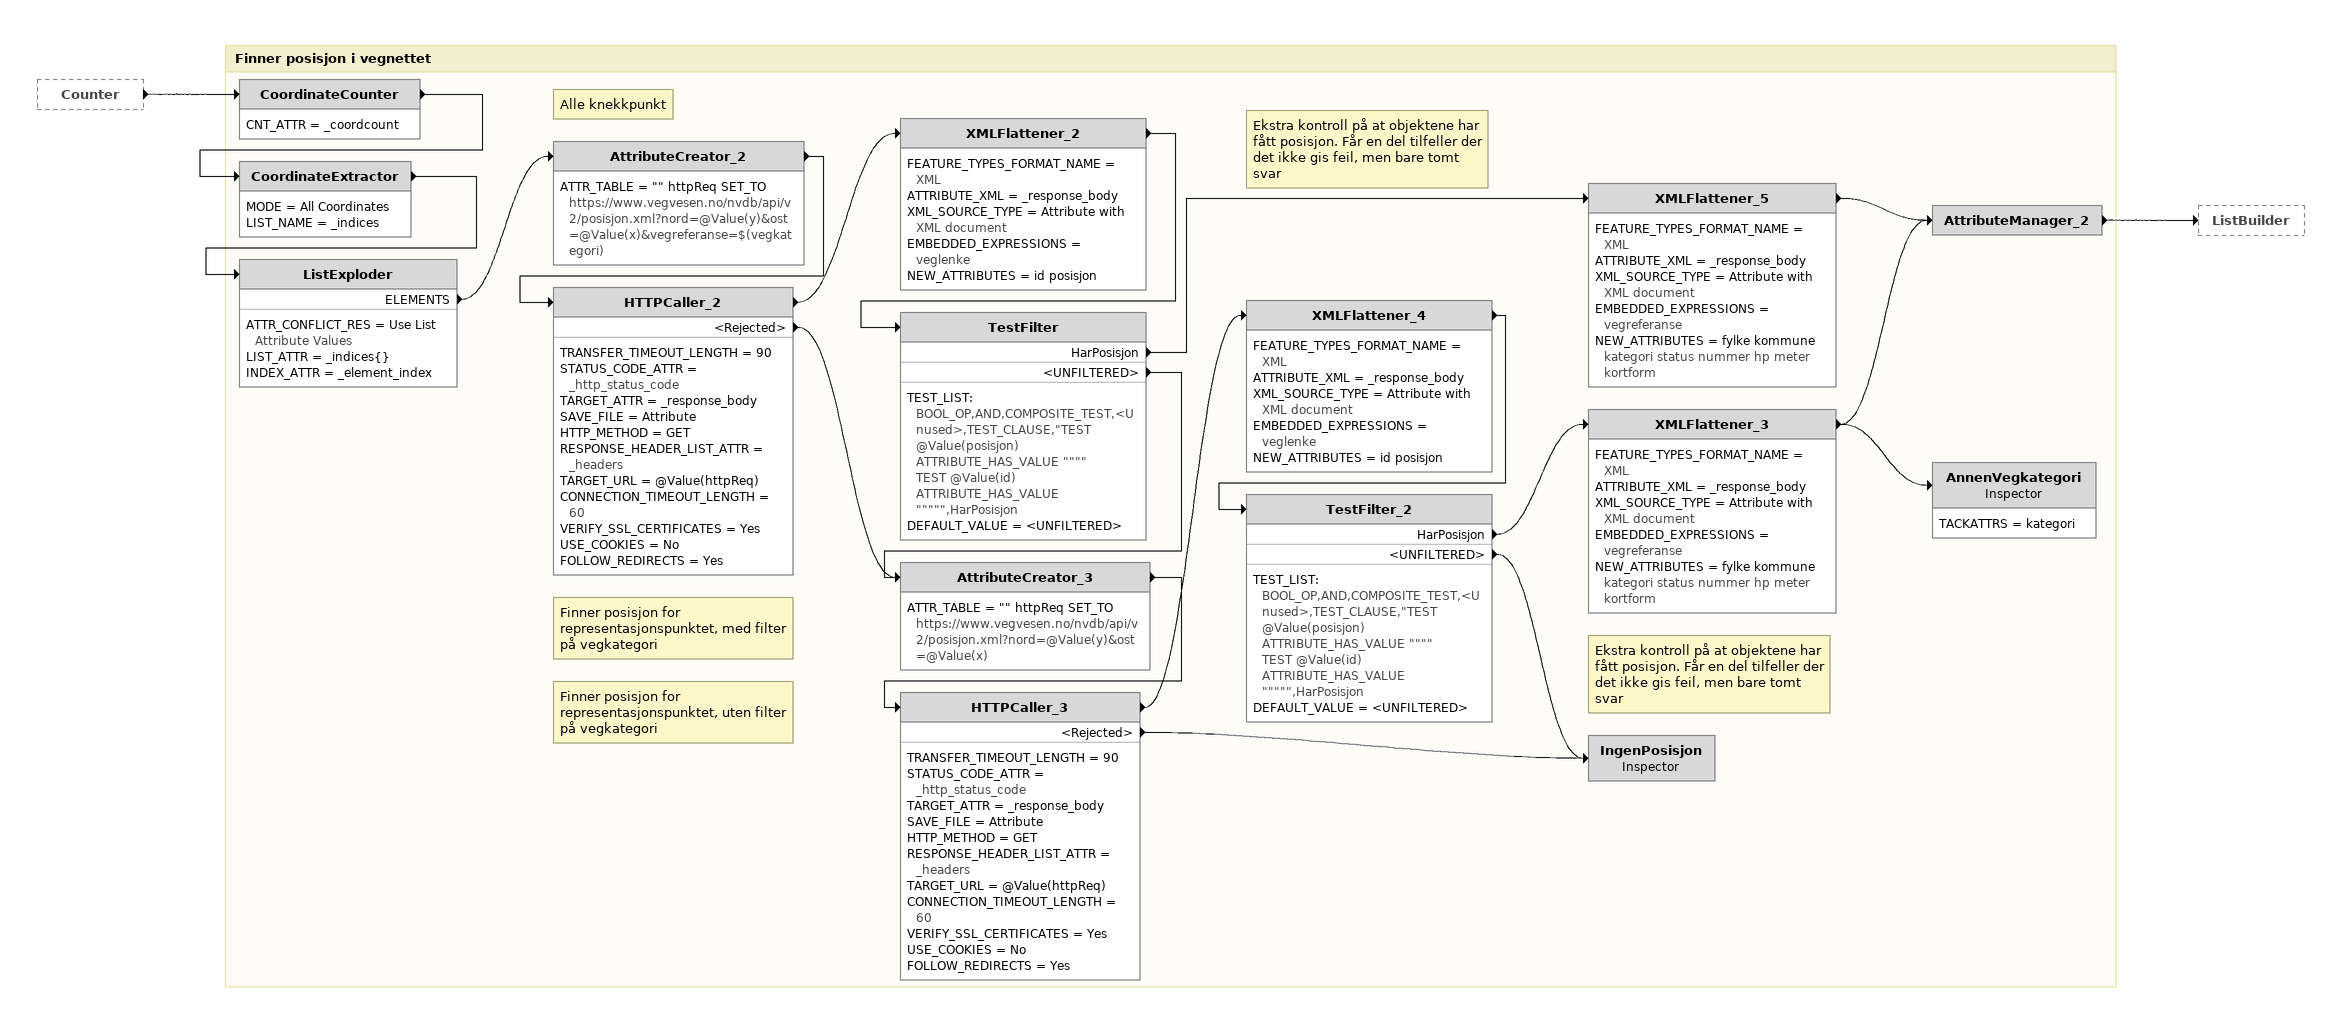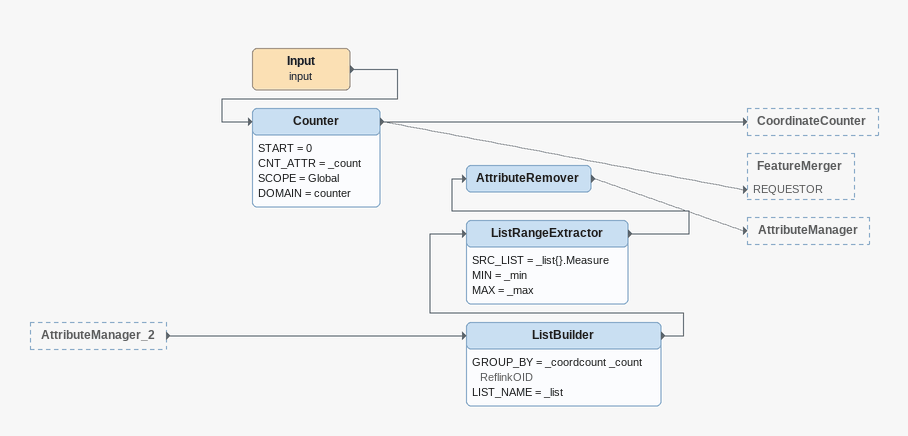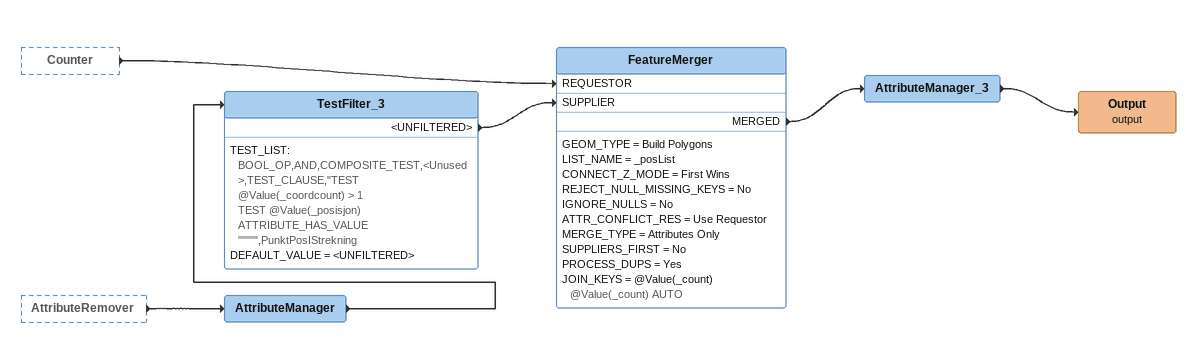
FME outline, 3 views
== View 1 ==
Counter [outside]
    -> CoordinateCounter

Bookmark: Finner posisjon i vegnettet
CoordinateCounter
    CNT_ATTR = _coordcount
    -> CoordinateExtractor
Note: Alle knekkpunkt
CoordinateExtractor
    MODE = All Coordinates
    LIST_NAME = _indices
    -> ListExploder
ListExploder
    ATTR_CONFLICT_RES = Use List Attribute Values
    LIST_ATTR = _indices{}
    INDEX_ATTR = _element_index
    ELEMENTS -> AttributeCreator_2
AttributeCreator_2
    ATTR_TABLE = "" httpReq SET_TO https://www.vegvesen.no/nvdb/api/v2/posisjon.xml?nord=@Value(y)&ost=@Value(x)&vegreferanse=$(vegkategori)
    -> HTTPCaller_2
Note: Finner posisjon for representasjonspunktet, med filter på vegkategori
HTTPCaller_2
    TRANSFER_TIMEOUT_LENGTH = 90
    STATUS_CODE_ATTR = _http_status_code
    TARGET_ATTR = _response_body
    SAVE_FILE = Attribute
    HTTP_METHOD = GET
    RESPONSE_HEADER_LIST_ATTR = _headers
    TARGET_URL = @Value(httpReq)
    CONNECTION_TIMEOUT_LENGTH = 60
    VERIFY_SSL_CERTIFICATES = Yes
    USE_COOKIES = No
    FOLLOW_REDIRECTS = Yes
    -> XMLFlattener_2
    <Rejected> -> AttributeCreator_3
XMLFlattener_2
    FEATURE_TYPES_FORMAT_NAME = XML
    ATTRIBUTE_XML = _response_body
    XML_SOURCE_TYPE = Attribute with XML document
    EMBEDDED_EXPRESSIONS = veglenke
    NEW_ATTRIBUTES = id posisjon
    -> TestFilter
Note: Ekstra kontroll på at objektene har fått posisjon. Får en del tilfeller der det ikke gis feil, men bare tomt svar
TestFilter
    TEST_LIST:
      BOOL_OP,AND,COMPOSITE_TEST,<Unused>,TEST_CLAUSE,"TEST @Value(posisjon) ATTRIBUTE_HAS_VALUE """"
      TEST @Value(id) ATTRIBUTE_HAS_VALUE """"",HarPosisjon
    DEFAULT_VALUE = <UNFILTERED>
    HarPosisjon -> XMLFlattener_5
    <UNFILTERED> -> AttributeCreator_3
XMLFlattener_5
    FEATURE_TYPES_FORMAT_NAME = XML
    ATTRIBUTE_XML = _response_body
    XML_SOURCE_TYPE = Attribute with XML document
    EMBEDDED_EXPRESSIONS = vegreferanse
    NEW_ATTRIBUTES = fylke kommune kategori status nummer hp meter kortform
    -> AttributeManager_2
AttributeCreator_3
    ATTR_TABLE = "" httpReq SET_TO https://www.vegvesen.no/nvdb/api/v2/posisjon.xml?nord=@Value(y)&ost=@Value(x)
    -> HTTPCaller_3
Note: Finner posisjon for representasjonspunktet, uten filter på vegkategori
HTTPCaller_3
    TRANSFER_TIMEOUT_LENGTH = 90
    STATUS_CODE_ATTR = _http_status_code
    TARGET_ATTR = _response_body
    SAVE_FILE = Attribute
    HTTP_METHOD = GET
    RESPONSE_HEADER_LIST_ATTR = _headers
    TARGET_URL = @Value(httpReq)
    CONNECTION_TIMEOUT_LENGTH = 60
    VERIFY_SSL_CERTIFICATES = Yes
    USE_COOKIES = No
    FOLLOW_REDIRECTS = Yes
    -> XMLFlattener_4
    <Rejected> -> IngenPosisjon
XMLFlattener_4
    FEATURE_TYPES_FORMAT_NAME = XML
    ATTRIBUTE_XML = _response_body
    XML_SOURCE_TYPE = Attribute with XML document
    EMBEDDED_EXPRESSIONS = veglenke
    NEW_ATTRIBUTES = id posisjon
    -> TestFilter_2
Note: Ekstra kontroll på at objektene har fått posisjon. Får en del tilfeller der det ikke gis feil, men bare tomt svar
TestFilter_2
    TEST_LIST:
      BOOL_OP,AND,COMPOSITE_TEST,<Unused>,TEST_CLAUSE,"TEST @Value(posisjon) ATTRIBUTE_HAS_VALUE """"
      TEST @Value(id) ATTRIBUTE_HAS_VALUE """"",HarPosisjon
    DEFAULT_VALUE = <UNFILTERED>
    HarPosisjon -> XMLFlattener_3
    <UNFILTERED> -> IngenPosisjon
XMLFlattener_3
    FEATURE_TYPES_FORMAT_NAME = XML
    ATTRIBUTE_XML = _response_body
    XML_SOURCE_TYPE = Attribute with XML document
    EMBEDDED_EXPRESSIONS = vegreferanse
    NEW_ATTRIBUTES = fylke kommune kategori status nummer hp meter kortform
    -> AnnenVegkategori
    -> AttributeManager_2
AttributeManager_2
    -> ListBuilder
AnnenVegkategori: Inspector
    TACKATTRS = kategori
IngenPosisjon: Inspector

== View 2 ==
AttributeManager_2 [outside]
    -> ListBuilder
Input (input)
    -> Counter
Counter
    START = 0
    CNT_ATTR = _count
    SCOPE = Global
    DOMAIN = counter
    -> CoordinateCounter
    -> FeatureMerger [REQUESTOR]
ListBuilder
    GROUP_BY = _coordcount _count ReflinkOID
    LIST_NAME = _list
    -> ListRangeExtractor
ListRangeExtractor
    SRC_LIST = _list{}.Measure
    MIN = _min
    MAX = _max
    -> AttributeRemover
AttributeRemover
    -> AttributeManager

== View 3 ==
Counter [outside]
    -> FeatureMerger [REQUESTOR]
AttributeRemover [outside]
    -> AttributeManager
AttributeManager
    -> TestFilter_3
TestFilter_3
    TEST_LIST:
      BOOL_OP,AND,COMPOSITE_TEST,<Unused>,TEST_CLAUSE,"TEST @Value(_coordcount) > 1
      TEST @Value(_posisjon) ATTRIBUTE_HAS_VALUE """"",PunktPosIStrekning
    DEFAULT_VALUE = <UNFILTERED>
    <UNFILTERED> -> FeatureMerger [SUPPLIER]
FeatureMerger
    GEOM_TYPE = Build Polygons
    LIST_NAME = _posList
    CONNECT_Z_MODE = First Wins
    REJECT_NULL_MISSING_KEYS = No
    IGNORE_NULLS = No
    ATTR_CONFLICT_RES = Use Requestor
    MERGE_TYPE = Attributes Only
    SUPPLIERS_FIRST = No
    PROCESS_DUPS = Yes
    JOIN_KEYS = @Value(_count) @Value(_count) AUTO
    MERGED -> AttributeManager_3
AttributeManager_3
    -> Output (output)
Output (output)
